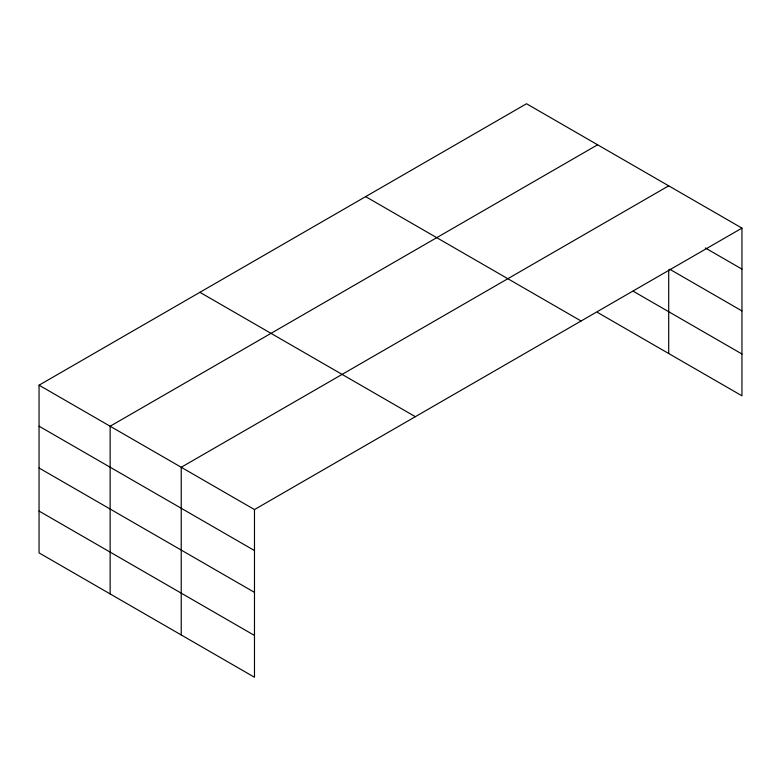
<?xml version="1.0" encoding="UTF-8"?>
<svg xmlns="http://www.w3.org/2000/svg" width="781" height="781" viewBox="0 0 781 781"><rect width="100%" height="100%" fill="white"/><g stroke="black" fill="none" stroke-linecap="round" stroke-linejoin="round"><path stroke-width="1.17" d="M741.95 228.12L526.521 103.746L39.05 385.189L39.05 552.88L254.479 677.254L254.479 509.563L741.95 228.12L741.95 395.811L597.611 312.478M597.611 144.788L110.141 426.231L110.141 593.921M668.702 185.839L181.231 467.272L181.231 634.963M705.331 247.968L741.95 269.113M669.756 269.24L741.95 310.926M633.157 291.196L741.95 353.998M365.654 196.627L581.084 321.001M199.916 292.319L415.346 416.683M39.05 385.189L254.479 509.563M39.05 426.182L254.479 550.556M39.05 467.995L254.479 592.369M39.05 511.067L254.479 635.441M668.702 269.835L668.702 353.52"/></g></svg>
